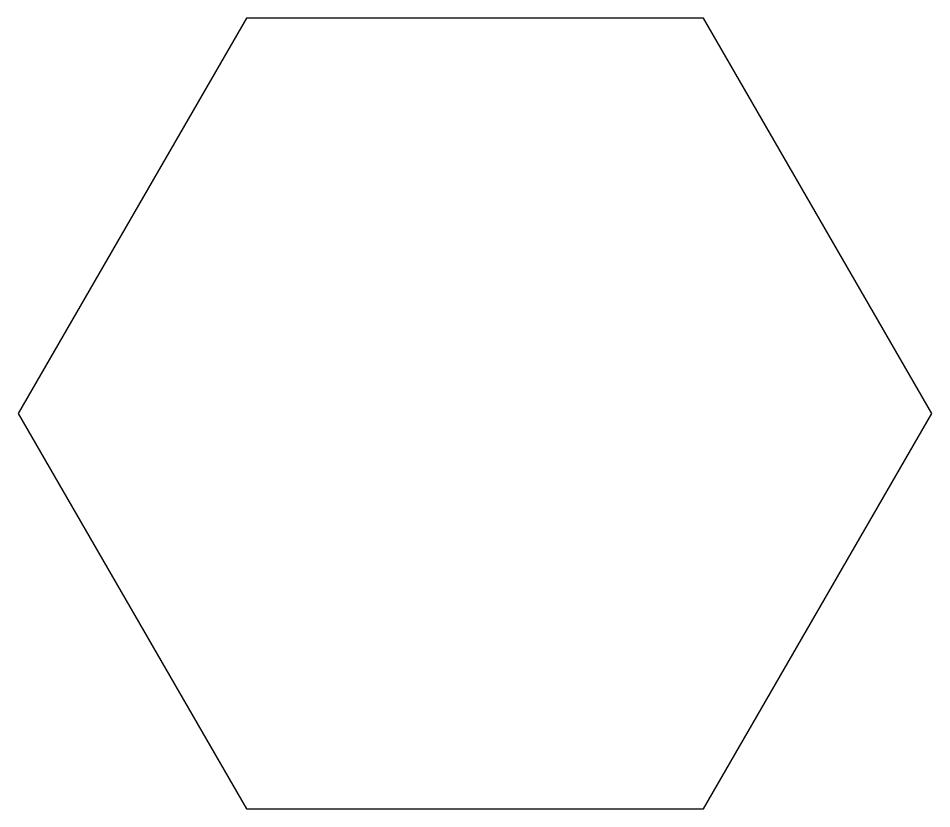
# Model space of a CAD drawing. Extents: x 15.62 to 17.38, y 1.99 to 3.51.
import ezdxf

# ---------------------------------------------------------------- set-up
doc = ezdxf.new("R2010")
doc.units = 0

msp = doc.modelspace()

# ---------------------------------------------------------------- linework, layer by layer
msp.add_lwpolyline([(17.375, 2.75), (16.9375, 3.5078), (16.0625, 3.5078), (15.625, 2.75), (16.0625, 1.9922), (16.9375, 1.9922)], close=True)

doc.saveas('drawing.dxf')
